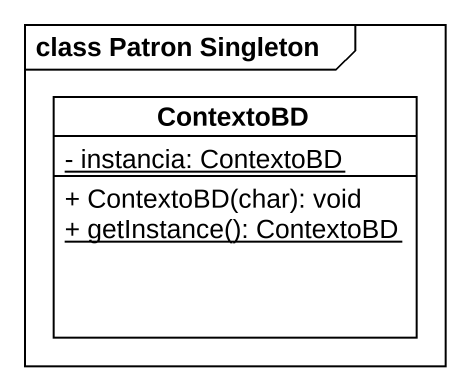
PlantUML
@startuml
mainframe class Patron Singleton
hide circle
hide empty members
skinparam classAttributeIconSize 0
class ContextoBD {
  {static} - instancia: ContextoBD
  + ContextoBD(char): void
  {static} + getInstance(): ContextoBD
}
@enduml
